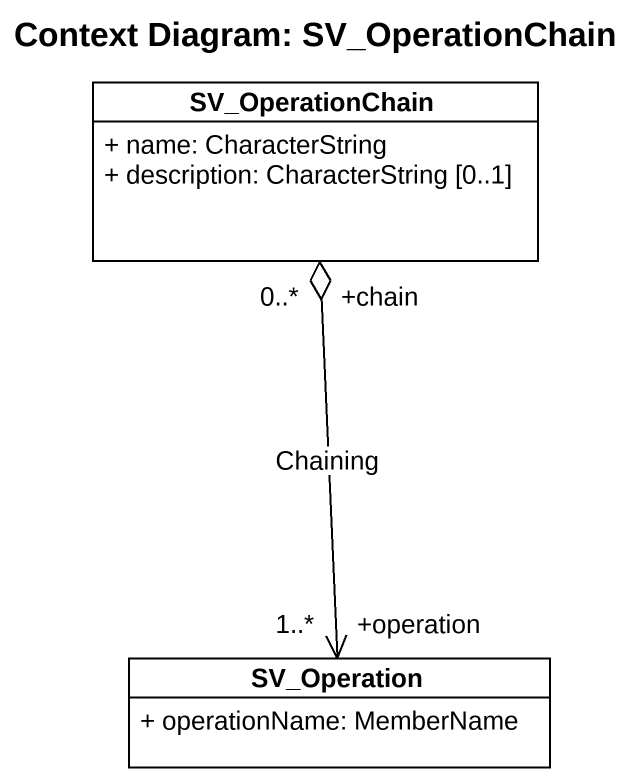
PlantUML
@startuml
title Context Diagram: SV_OperationChain
hide circle
hide empty members
skinparam classAttributeIconSize 0
class SV_OperationChain {
  + name: CharacterString
  + description: CharacterString [0..1]
}
class SV_Operation {
  + operationName: MemberName
}
SV_OperationChain "+chain\n0..*" o--> "+operation\n1..*" SV_Operation : Chaining
@enduml
